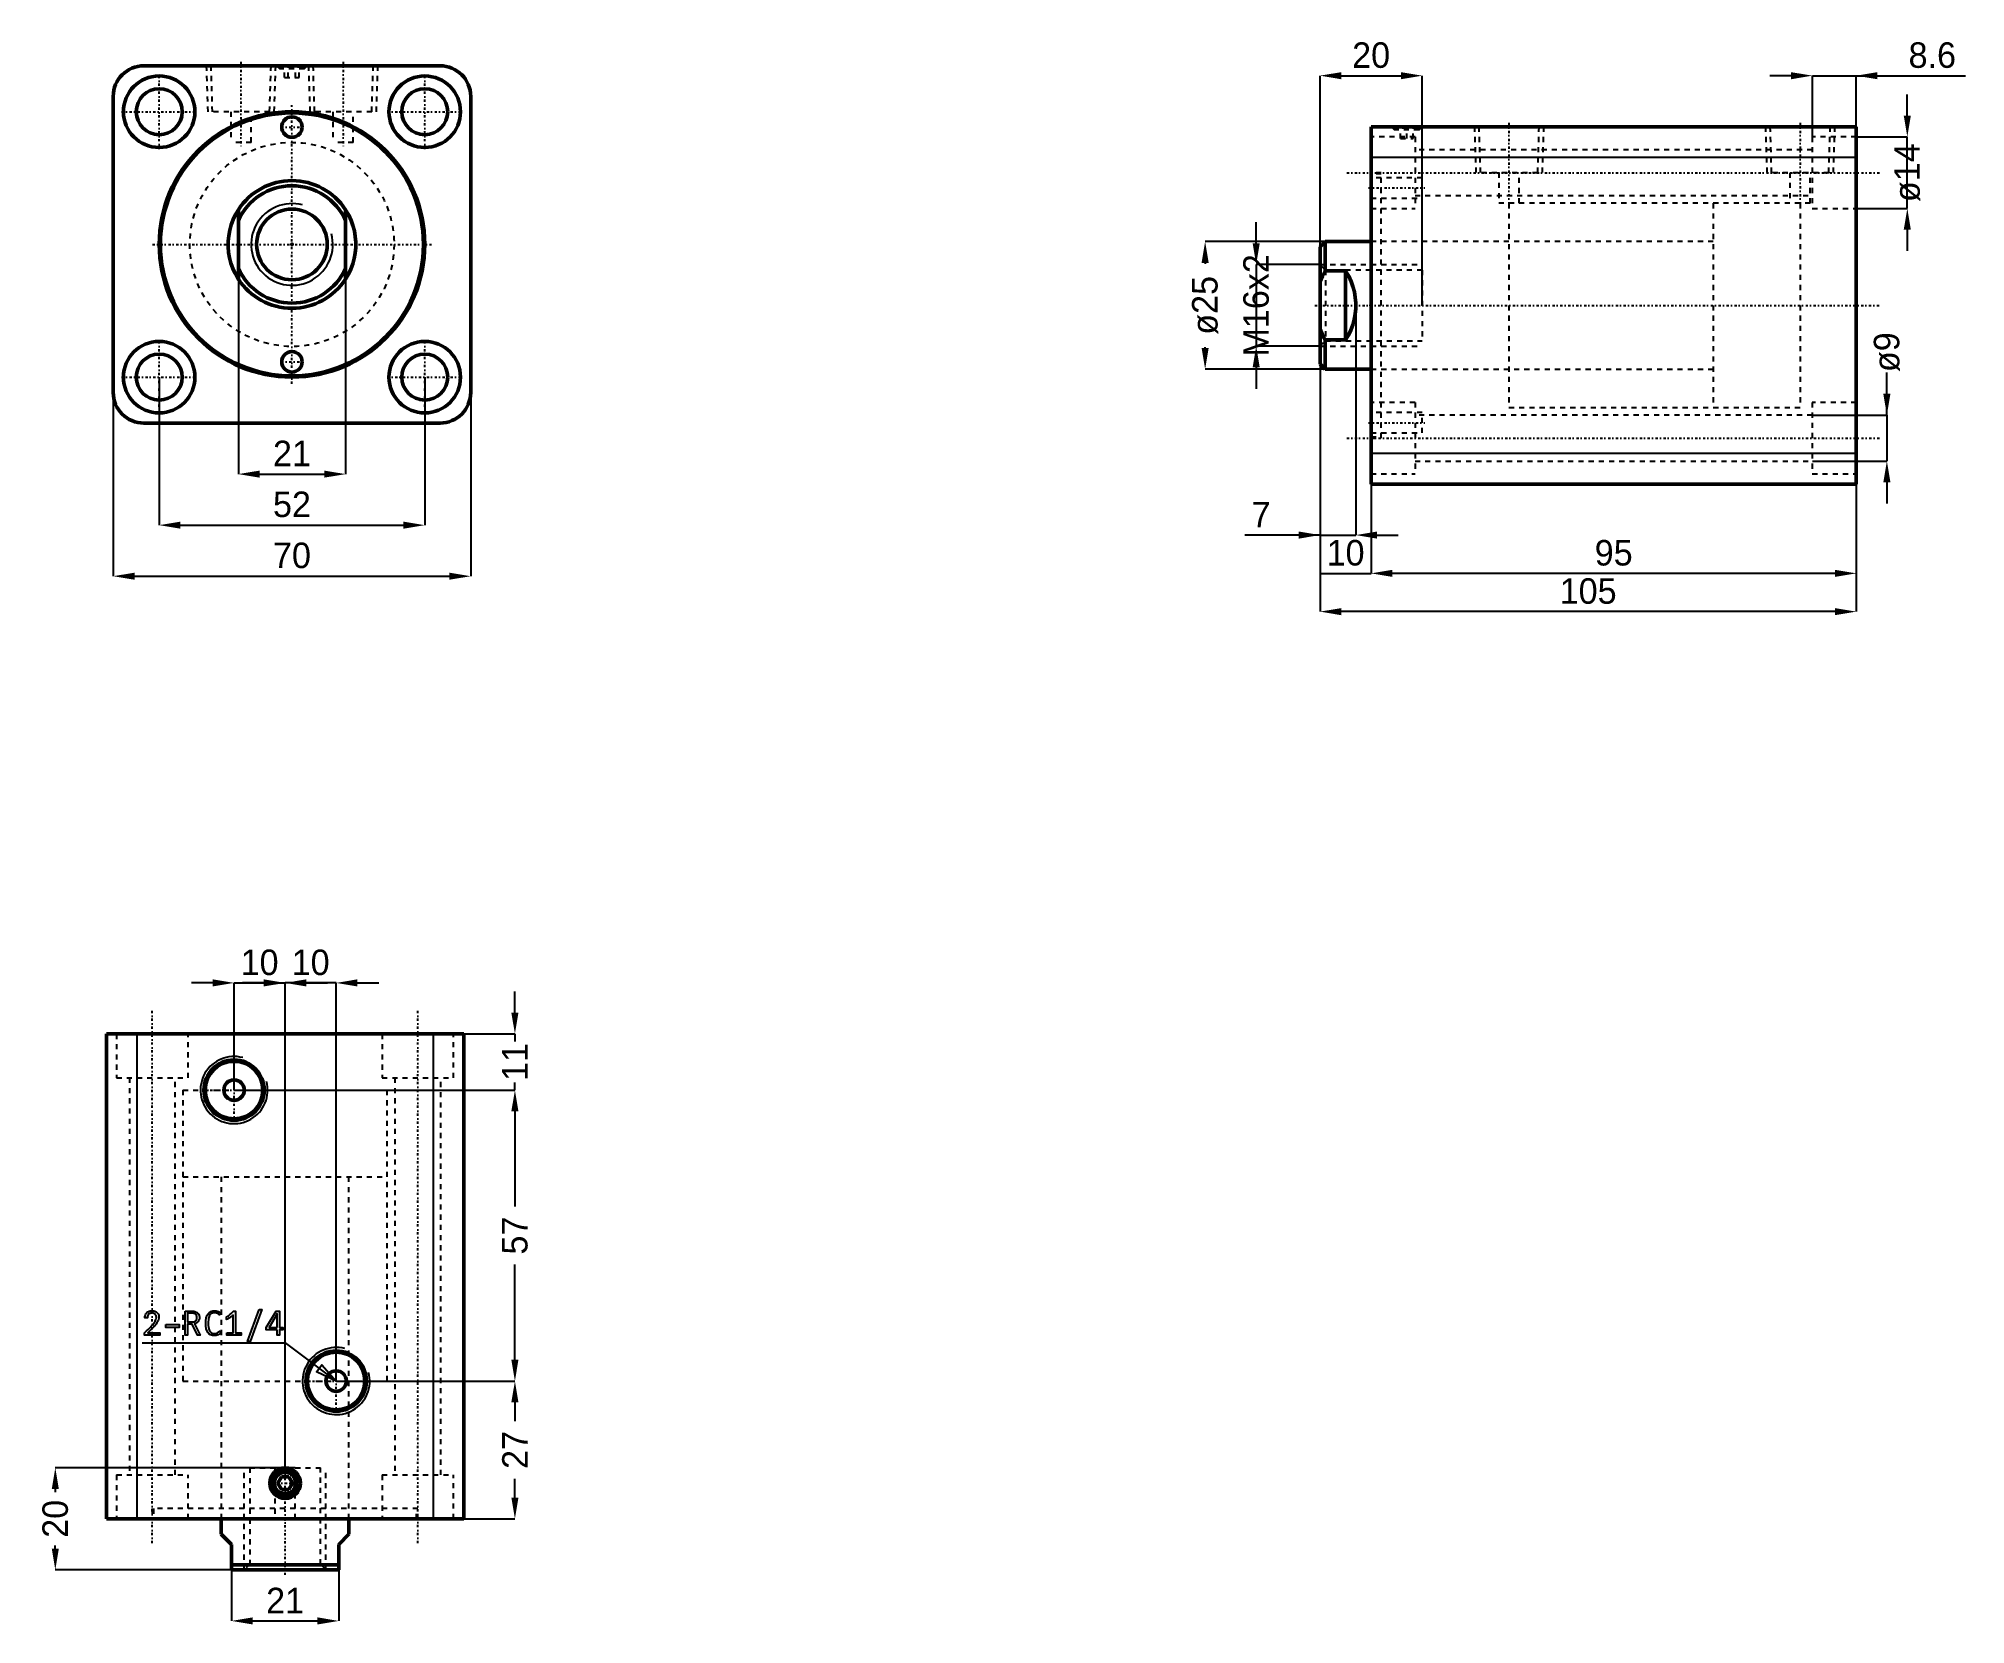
# Model space of a CAD drawing. Header units: millimetres. Extents: x -50 to 328, y -270 to 40.
import ezdxf

# ---------------------------------------------------------------- set-up
doc = ezdxf.new("R2010")
doc.units = ezdxf.units.MM
doc.linetypes.add('Center', pattern=[1.5, 0.45, -0.5, 0.05, -0.5])
doc.linetypes.add('Dashed', pattern=[2, 1, -1])
for name, color, linetype, lineweight in [('2d ConnectionPoints', 7, 'Continuous', 50), ('AM_0', 7, 'Continuous', 50), ('AM_4', 3, 'Continuous', 25), ('AM_5', 3, 'Continuous', 25), ('AM_7', 7, 'Center', 25), ('AM_9', 6, 'Dashed', 25)]:
    doc.layers.add(name, color=color, linetype=linetype, lineweight=lineweight)
doc.dimstyles.new('ISO-25', dxfattribs={"dimtxt": 2.5, "dimasz": 2.5, "dimexe": 1.25, "dimexo": 0.625, "dimtad": 1, "dimtxsty": 'Standard', "dimcen": 2.5, "dimadec": 0, "dimazin": 0, "dimtfac": 1, "dimtmove": 0, "dimatfit": 3, "dimfxl": 1, "dimarcsym": 0})

# ---------------------------------------------------------------- blocks, each defined once
blk = doc.blocks.new('1_RODcxhc_a_sd_40_40_IN_0_in_CXHC_A_IN_SD_40_40ST_0__CN_0')
at = {"layer": 'AM_0'}
for p, q in [((-10.5, -6.78), (-10.5, 6.78)), ((10.5, 6.78), (10.5, -6.78))]:
    blk.add_line(p, q, dxfattribs=at)
for points in [[(-10.5, 6.78), (-11.05, 5.84), (-11.52, 4.86), (-11.9, 3.83), (-12.19, 2.78), (-12.38, 1.71), (-12.48, 0.62), (-12.49, -0.47), (-12.4, -1.55), (-12.22, -2.63), (-11.94, -3.68), (-11.58, -4.71), (-11.12, -5.7), (-10.58, -6.65), (-10.5, -6.78)], [(10.5, -6.78), (11.05, -5.84), (11.52, -4.86), (11.9, -3.83), (12.19, -2.78), (12.38, -1.71), (12.48, -0.62), (12.49, 0.47), (12.4, 1.55), (12.22, 2.63), (11.94, 3.68), (11.58, 4.71), (11.12, 5.7), (10.58, 6.65), (10.5, 6.78)]]:
    blk.add_lwpolyline(points, dxfattribs=at)
blk.add_circle((0, 0), 6.92, dxfattribs=at)
for radius, start, end in [(12.5, 32.8599, 147.1401), (11.5, 24.0706, 155.9294), (11.5, 204.0706, 335.9294), (12.5, 212.8599, 327.1401)]:
    blk.add_arc((0, 0), radius, start, end, dxfattribs=at)
at = {"layer": 'AM_5'}
blk.add_arc((0, 0), 8, 75, 15, dxfattribs=at)
blk = doc.blocks.new('2_bodycxhc_a_sd_40_40_0_in_CXHC_A_IN_SD_40_40ST_0__CN_0')
at = {"layer": 'AM_0'}
for p, q in [((29, 35), (-29, 35)), ((-35, 29), (-35, -29)), ((35, -29), (35, 29)), ((-29, -35), (29, -35))]:
    blk.add_line(p, q, dxfattribs=at)
for centre, radius in [((-26, 26), 7), ((-26, 26), 4.5), ((26, 26), 7), ((26, 26), 4.5), ((0, 0), 26), ((0, 0), 25.75), ((0, 23), 2), ((-26, -26), 7), ((-26, -26), 4.5), ((0, -23), 2), ((26, -26), 7), ((26, -26), 4.5)]:
    blk.add_circle(centre, radius, dxfattribs=at)
for centre, start, end in [((-29, 29), 90, 180), ((29, 29), 360, 90), ((-29, -29), 180, 270), ((29, -29), 270, 360)]:
    blk.add_arc(centre, 6, start, end, dxfattribs=at)
at = {"layer": 'AM_5', "linetype": 'Dashed'}
for p, q in [((-16.77, 35), (-16.48, 26)), ((-3.23, 35), (-3.52, 26)), ((3.23, 35), (3.52, 26)), ((16.77, 35), (16.48, 26))]:
    blk.add_line(p, q, dxfattribs=at)
at = {"layer": 'AM_7'}
for p, q in [((-10, 35.75), (-10, 19.25)), ((0, 35.03), (0, 34.37)), ((10, 35.75), (10, 19.25)), ((-26, 18.65), (-26, 33.35)), ((26, 18.65), (26, 33.35)), ((0, -27.3), (0, 27.3)), ((-33.35, 26), (-18.65, 26)), ((-2.1, 23), (2.1, 23)), ((18.65, 26), (33.35, 26)), ((-27.3, 0), (27.3, 0)), ((-26, -33.35), (-26, -18.65)), ((26, -33.35), (26, -18.65)), ((-33.35, -26), (-18.65, -26)), ((-2.1, -23), (2.1, -23)), ((18.65, -26), (33.35, -26))]:
    blk.add_line(p, q, dxfattribs=at)
at = {"layer": 'AM_9'}
for p, q in [((-15.91, 35), (-15.63, 26)), ((-4.37, 26), (-4.09, 35)), ((-3, 35), (-2.4, 34.4)), ((-2.1, 34.7), (-2.4, 34.4)), ((2.4, 34.4), (-2.4, 34.4)), ((2.1, 34.7), (-2.1, 34.7)), ((-1.44, 32.7), (-1.44, 34.7)), ((-0.72, 32.7), (-0.72, 34.7)), ((0.72, 32.7), (0.72, 34.7)), ((1.44, 32.7), (1.44, 34.7)), ((2.4, 34.4), (2.1, 34.7)), ((2.4, 34.4), (3, 35)), ((4.09, 35), (4.37, 26)), ((15.63, 26), (15.91, 35)), ((-1.44, 32.7), (1.44, 32.7)), ((-4.37, 26), (-15.63, 26)), ((-12, 26), (-12, 20)), ((-8, 20), (-8, 26)), ((15.63, 26), (4.37, 26)), ((8, 26), (8, 20)), ((12, 20), (12, 26)), ((-8, 20), (-12, 20)), ((12, 20), (8, 20))]:
    blk.add_line(p, q, dxfattribs=at)
blk.add_circle((0, 0), 20, dxfattribs=at)
blk = doc.blocks.new('*D3')
at = {"layer": 'AM_5', "color": 0, "lineweight": -2}
for p, q in [((-26, -26), (-26, -55)), ((26, -26), (26, -55)), ((-21.83, -55), (21.83, -55))]:
    blk.add_line(p, q, dxfattribs=at)
at = {"layer": 'AM_5', "color": 0}
for points in [[(-21.83, -54.31), (-21.83, -55.69), (-26, -55)], [(21.83, -55.69), (21.83, -54.31), (26, -55)]]:
    blk.add_solid(points, dxfattribs=at)
at = {"layer": 'Defpoints', "color": 0}
for p in [(-26, -26), (26, -26), (26, -55)]:
    blk.add_point(p, dxfattribs=at)
at = {"layer": 'AM_5', "color": 0, "insert": (0, -50.95), "char_height": 5, "attachment_point": 5}
blk.add_mtext('52', dxfattribs=at)
blk = doc.blocks.new('*D4')
at = {"layer": 'AM_5', "color": 0, "lineweight": -2}
for p, q in [((-35, -29), (-35, -65)), ((35, -29), (35, -65)), ((-30.83, -65), (30.83, -65))]:
    blk.add_line(p, q, dxfattribs=at)
at = {"layer": 'AM_5', "color": 0}
for points in [[(-30.83, -64.31), (-30.83, -65.69), (-35, -65)], [(30.83, -65.69), (30.83, -64.31), (35, -65)]]:
    blk.add_solid(points, dxfattribs=at)
at = {"layer": 'Defpoints', "color": 0}
for p in [(-35, -29), (35, -29), (35, -65)]:
    blk.add_point(p, dxfattribs=at)
at = {"layer": 'AM_5', "color": 0, "insert": (0, -60.95), "char_height": 5, "attachment_point": 5}
blk.add_mtext('70', dxfattribs=at)
blk = doc.blocks.new('*D5')
at = {"layer": 'AM_5', "color": 0, "lineweight": -2}
for p, q in [((-10.5, 0), (-10.5, -45)), ((10.5, 0), (10.5, -45)), ((-6.33, -45), (6.33, -45))]:
    blk.add_line(p, q, dxfattribs=at)
at = {"layer": 'AM_5', "color": 0}
for points in [[(-6.33, -44.31), (-6.33, -45.69), (-10.5, -45)], [(6.33, -45.69), (6.33, -44.31), (10.5, -45)]]:
    blk.add_solid(points, dxfattribs=at)
at = {"layer": 'Defpoints', "color": 0}
for p in [(-10.5, 0), (10.5, 0), (10.5, -45)]:
    blk.add_point(p, dxfattribs=at)
at = {"layer": 'AM_5', "color": 0, "insert": (0, -40.95), "char_height": 5, "attachment_point": 5}
blk.add_mtext('21', dxfattribs=at)
blk = doc.blocks.new('1_RODcxhc_a_sd_40_40_IN_0_in_CXHC_A_IN_SD_40_40ST_0__CN_2')
at = {"layer": 'AM_0'}
for p, q in [((-9, 12.5), (-10, 11.5)), ((-10, 11.5), (-10, -11.5)), ((0, 12.5), (-9, 12.5)), ((-9, 12.5), (-9, 6.78)), ((-5, 6.78), (-9, 6.78)), ((-5, 6.78), (-5, -6.78)), ((-9, -6.78), (-5, -6.78)), ((-9, -6.78), (-9, -12.5)), ((-10, -11.5), (-9, -12.5)), ((-9, -12.5), (0, -12.5))]:
    blk.add_line(p, q, dxfattribs=at)
for points in [[(-9, 6.78), (-9.53, 5.75), (-10, 4.69)], [(-5, -6.78), (-4.45, -5.84), (-3.98, -4.86), (-3.6, -3.83), (-3.31, -2.78), (-3.12, -1.71), (-3.02, -0.62), (-3.01, 0.47), (-3.1, 1.55), (-3.28, 2.63), (-3.56, 3.68), (-3.92, 4.71), (-4.38, 5.7), (-4.92, 6.65), (-5, 6.78)], [(-10, -4.69), (-9.29, -6.23), (-9, -6.78)]]:
    blk.add_lwpolyline(points, dxfattribs=at)
at = {"layer": 'AM_5', "linetype": 'Dashed'}
for p, q in [((-10, 8), (10, 8)), ((-10, -8), (10, -8))]:
    blk.add_line(p, q, dxfattribs=at)
at = {"layer": 'AM_9'}
for p, q in [((84, 20), (67, 20)), ((67, 20), (67, -20)), ((84, 20), (84, -20)), ((67, 12.5), (0, 12.5)), ((-8.92, 6.92), (-10, 8)), ((10, 6.92), (-8.92, 6.92)), ((-8.92, 6.92), (-8.92, -6.92)), ((10, 6.92), (10, -6.92)), ((-10, -8), (-8.92, -6.92)), ((-8.92, -6.92), (10, -6.92)), ((0, -12.5), (67, -12.5)), ((67, -20), (84, -20))]:
    blk.add_line(p, q, dxfattribs=at)
blk = doc.blocks.new('2_bodycxhc_a_sd_40_40_0_in_CXHC_A_IN_SD_40_40ST_0__CN_2')
at = {"layer": 'AM_0'}
for p, q in [((95, 35), (0, 35)), ((0, -35), (0, 35)), ((95, -35), (95, 35)), ((95, -35), (0, -35))]:
    blk.add_line(p, q, dxfattribs=at)
at = {"layer": 'AM_4'}
for p, q in [((95, 29), (0, 29)), ((95, -29), (0, -29))]:
    blk.add_line(p, q, dxfattribs=at)
at = {"layer": 'AM_5', "linetype": 'Dashed'}
for p, q in [((20.23, 35), (20.52, 26)), ((33.77, 35), (33.48, 26)), ((77.23, 35), (77.52, 26)), ((90.77, 35), (90.48, 26))]:
    blk.add_line(p, q, dxfattribs=at)
at = {"layer": 'AM_7'}
for p, q in [((7, 35.03), (7, 34.37)), ((27, 35.75), (27, 19.25)), ((84, 35.75), (84, 19.25)), ((-4.75, 26), (99.75, 26)), ((-0.5, 23), (10.5, 23)), ((-11, 0), (99.75, 0)), ((-4.75, -26), (99.75, -26)), ((-0.5, -23), (10.5, -23))]:
    blk.add_line(p, q, dxfattribs=at)
at = {"layer": 'AM_9'}
for p, q in [((4, 35), (4.6, 34.4)), ((4.9, 34.7), (4.6, 34.4)), ((9.4, 34.4), (4.6, 34.4)), ((9.1, 34.7), (4.9, 34.7)), ((5.75, 32.7), (5.75, 34.7)), ((7, 32.7), (7, 34.7)), ((8.25, 32.7), (8.25, 34.7)), ((9.4, 34.4), (9.1, 34.7)), ((9.4, 34.4), (10, 35)), ((21.09, 35), (21.37, 26)), ((32.63, 26), (32.91, 35)), ((78.09, 35), (78.37, 26)), ((89.63, 26), (89.91, 35)), ((8.6, 33), (0, 33)), ((5.75, 32.7), (8.25, 32.7)), ((8.6, 33), (8.6, 19)), ((86.4, 30.5), (8.6, 30.5)), ((95, 33), (86.4, 33)), ((86.4, 33), (86.4, 19)), ((2, 26), (0, 26)), ((2, 25.75), (0, 25.75)), ((10, 25), (0, 25)), ((2, -26), (2, 26)), ((10, 21), (10, 25)), ((32.63, 26), (21.37, 26)), ((25, 26), (25, 20)), ((29, 20), (29, 26)), ((89.63, 26), (78.37, 26)), ((82, 26), (82, 20)), ((86, 20), (86, 26)), ((0, 21), (10, 21)), ((0, 19), (8.6, 19)), ((8.6, 21.5), (86.4, 21.5)), ((86, 20), (25, 20)), ((27, 20), (27, -20)), ((84, 20), (84, -20)), ((86.4, 19), (95, 19)), ((27, 12.5), (0, 12.5)), ((0, -12.5), (27, -12.5)), ((8.6, -19), (0, -19)), ((10, -21), (0, -21)), ((8.6, -19), (8.6, -33)), ((86.4, -21.5), (8.6, -21.5)), ((10, -25), (10, -21)), ((27, -20), (84, -20)), ((95, -19), (86.4, -19)), ((86.4, -19), (86.4, -33)), ((0, -25), (10, -25)), ((0, -25.75), (2, -25.75)), ((0, -26), (2, -26)), ((0, -33), (8.6, -33)), ((8.6, -30.5), (86.4, -30.5)), ((86.4, -33), (95, -33))]:
    blk.add_line(p, q, dxfattribs=at)
blk = doc.blocks.new('*D19')
at = {"layer": 'AM_5', "color": 0, "lineweight": -2}
for p, q in [((202.32, 0.56), (178.82, 0.56)), ((178.82, -3.61), (178.82, -3.77)), ((178.82, -20.27), (178.82, -20.11)), ((202.32, -24.44), (178.82, -24.44))]:
    blk.add_line(p, q, dxfattribs=at)
at = {"layer": 'AM_5', "color": 0}
for points in [[(179.51, -3.61), (178.12, -3.61), (178.82, 0.56)], [(178.12, -20.27), (179.51, -20.27), (178.82, -24.44)]]:
    blk.add_solid(points, dxfattribs=at)
at = {"layer": 'Defpoints', "color": 0}
for p in [(202.32, 0.56), (178.82, -24.44), (202.32, -24.44)]:
    blk.add_point(p, dxfattribs=at)
at = {"layer": 'AM_5', "color": 0, "insert": (178.82, -11.94), "char_height": 5, "attachment_point": 5, "rotation": 90}
blk.add_mtext('ø25', dxfattribs=at)
blk = doc.blocks.new('*D20')
at = {"layer": 'AM_5', "color": 0, "lineweight": -2}
for p, q in [((201.32, -11.94), (201.32, -56.94)), ((208.32, -11.94), (208.32, -56.94)), ((201.32, -56.94), (186.6, -56.94)), ((201.32, -56.94), (208.32, -56.94)), ((212.48, -56.94), (216.65, -56.94))]:
    blk.add_line(p, q, dxfattribs=at)
at = {"layer": 'AM_5', "color": 0}
for points in [[(197.15, -57.64), (197.15, -56.25), (201.32, -56.94)], [(212.48, -56.25), (212.48, -57.64), (208.32, -56.94)]]:
    blk.add_solid(points, dxfattribs=at)
at = {"layer": 'Defpoints', "color": 0}
for p in [(201.32, -11.94), (208.32, -11.94), (208.32, -56.94)]:
    blk.add_point(p, dxfattribs=at)
at = {"layer": 'AM_5', "color": 0, "insert": (189.77, -52.94), "char_height": 5, "attachment_point": 5}
blk.add_mtext('7', dxfattribs=at)
blk = doc.blocks.new('*D21')
at = {"layer": 'AM_5', "color": 0, "lineweight": -2}
for p, q in [((201.32, -11.94), (201.32, -64.44)), ((211.32, -40.94), (211.32, -64.44)), ((201.32, -64.44), (211.32, -64.44))]:
    blk.add_line(p, q, dxfattribs=at)
at = {"layer": 'Defpoints', "color": 0}
for p in [(201.32, -11.94), (211.32, -40.94), (211.32, -64.44)]:
    blk.add_point(p, dxfattribs=at)
at = {"layer": 'AM_5', "color": 0, "insert": (206.32, -60.44), "char_height": 5, "attachment_point": 5}
blk.add_mtext('10', dxfattribs=at)
blk = doc.blocks.new('*D22')
at = {"layer": 'AM_5', "color": 0, "lineweight": -2}
for p, q in [((211.32, -40.94), (211.32, -64.44)), ((306.32, -46.94), (306.32, -64.44)), ((302.15, -64.44), (215.48, -64.44))]:
    blk.add_line(p, q, dxfattribs=at)
at = {"layer": 'AM_5', "color": 0}
for points in [[(215.48, -63.75), (215.48, -65.14), (211.32, -64.44)], [(302.15, -65.14), (302.15, -63.75), (306.32, -64.44)]]:
    blk.add_solid(points, dxfattribs=at)
at = {"layer": 'Defpoints', "color": 0}
for p in [(211.32, -40.94), (306.32, -46.94), (211.32, -64.44)]:
    blk.add_point(p, dxfattribs=at)
at = {"layer": 'AM_5', "color": 0, "insert": (258.82, -60.44), "char_height": 5, "attachment_point": 5}
blk.add_mtext('95', dxfattribs=at)
blk = doc.blocks.new('*D23')
at = {"layer": 'AM_5', "color": 0, "lineweight": -2}
for p, q in [((201.32, -11.94), (201.32, -71.94)), ((306.32, -46.94), (306.32, -71.94)), ((302.15, -71.94), (205.48, -71.94))]:
    blk.add_line(p, q, dxfattribs=at)
at = {"layer": 'AM_5', "color": 0}
for points in [[(205.48, -71.25), (205.48, -72.64), (201.32, -71.94)], [(302.15, -72.64), (302.15, -71.25), (306.32, -71.94)]]:
    blk.add_solid(points, dxfattribs=at)
at = {"layer": 'Defpoints', "color": 0}
for p in [(201.32, -11.94), (306.32, -46.94), (201.32, -71.94)]:
    blk.add_point(p, dxfattribs=at)
at = {"layer": 'AM_5', "color": 0, "insert": (253.82, -67.94), "char_height": 5, "attachment_point": 5}
blk.add_mtext('105', dxfattribs=at)
blk = doc.blocks.new('*D24')
at = {"layer": 'AM_5', "color": 0, "lineweight": -2}
for p, q in [((312.32, -33.44), (312.32, -25.11)), ((297.72, -33.44), (312.32, -33.44)), ((312.32, -33.44), (312.32, -42.44)), ((297.72, -42.44), (312.32, -42.44)), ((312.32, -46.61), (312.32, -50.77))]:
    blk.add_line(p, q, dxfattribs=at)
at = {"layer": 'AM_5', "color": 0}
for points in [[(311.62, -29.27), (313.01, -29.27), (312.32, -33.44)], [(313.01, -46.61), (311.62, -46.61), (312.32, -42.44)]]:
    blk.add_solid(points, dxfattribs=at)
at = {"layer": 'Defpoints', "color": 0}
for p in [(297.72, -33.44), (297.72, -42.44), (312.32, -42.44)]:
    blk.add_point(p, dxfattribs=at)
at = {"layer": 'AM_5', "color": 0, "insert": (312.32, -21.11), "char_height": 5, "attachment_point": 5, "rotation": 90}
blk.add_mtext('ø9', dxfattribs=at)
blk = doc.blocks.new('*D25')
at = {"layer": 'AM_5', "color": 0, "lineweight": -2}
for p, q in [((316.32, 25.23), (316.32, 29.39)), ((306.32, 21.06), (316.32, 21.06)), ((316.32, 7.06), (316.32, 21.06)), ((306.32, 7.06), (316.32, 7.06)), ((316.32, 2.89), (316.32, -1.27))]:
    blk.add_line(p, q, dxfattribs=at)
at = {"layer": 'AM_5', "color": 0}
for points in [[(315.62, 25.23), (317.01, 25.23), (316.32, 21.06)], [(317.01, 2.89), (315.62, 2.89), (316.32, 7.06)]]:
    blk.add_solid(points, dxfattribs=at)
at = {"layer": 'Defpoints', "color": 0}
for p in [(306.32, 21.06), (316.32, 21.06), (306.32, 7.06)]:
    blk.add_point(p, dxfattribs=at)
at = {"layer": 'AM_5', "color": 0, "insert": (316.32, 14.06), "char_height": 5, "attachment_point": 5, "rotation": 90}
blk.add_mtext('ø14', dxfattribs=at)
blk = doc.blocks.new('*D26')
at = {"layer": 'AM_5', "color": 0, "lineweight": -2}
for p, q in [((293.55, 33.06), (289.38, 33.06)), ((297.72, 21.06), (297.72, 33.06)), ((297.72, 33.06), (306.32, 33.06)), ((306.32, 21.06), (306.32, 33.06)), ((306.32, 33.06), (327.71, 33.06))]:
    blk.add_line(p, q, dxfattribs=at)
at = {"layer": 'AM_5', "color": 0}
for points in [[(293.55, 32.36), (293.55, 33.75), (297.72, 33.06)], [(310.48, 33.75), (310.48, 32.36), (306.32, 33.06)]]:
    blk.add_solid(points, dxfattribs=at)
at = {"layer": 'Defpoints', "color": 0}
for p in [(306.32, 33.06), (297.72, 21.06), (306.32, 21.06)]:
    blk.add_point(p, dxfattribs=at)
at = {"layer": 'AM_5', "color": 0, "insert": (321.21, 37.06), "char_height": 5, "attachment_point": 5}
blk.add_mtext('8.6', dxfattribs=at)
blk = doc.blocks.new('*D27')
at = {"layer": 'AM_5', "color": 0, "lineweight": -2}
for p, q in [((201.32, -11.94), (201.32, 33.06)), ((205.48, 33.06), (217.15, 33.06)), ((221.32, -11.94), (221.32, 33.06))]:
    blk.add_line(p, q, dxfattribs=at)
at = {"layer": 'AM_5', "color": 0}
for points in [[(205.48, 33.75), (205.48, 32.36), (201.32, 33.06)], [(217.15, 32.36), (217.15, 33.75), (221.32, 33.06)]]:
    blk.add_solid(points, dxfattribs=at)
at = {"layer": 'Defpoints', "color": 0}
for p in [(221.32, 33.06), (201.32, -11.94), (221.32, -11.94)]:
    blk.add_point(p, dxfattribs=at)
at = {"layer": 'AM_5', "color": 0, "insert": (211.32, 37.06), "char_height": 5, "attachment_point": 5}
blk.add_mtext('20', dxfattribs=at)
blk = doc.blocks.new('*D28')
at = {"layer": 'AM_5', "color": 0, "lineweight": -2}
for p, q in [((188.82, 0.23), (188.82, 4.39)), ((201.32, -3.94), (188.82, -3.94)), ((188.82, -3.94), (188.82, -19.94)), ((201.32, -19.94), (188.82, -19.94)), ((188.82, -24.11), (188.82, -28.27))]:
    blk.add_line(p, q, dxfattribs=at)
at = {"layer": 'AM_5', "color": 0}
for points in [[(188.12, 0.23), (189.51, 0.23), (188.82, -3.94)], [(189.51, -24.11), (188.12, -24.11), (188.82, -19.94)]]:
    blk.add_solid(points, dxfattribs=at)
at = {"layer": 'Defpoints', "color": 0}
for p in [(201.32, -3.94), (188.82, -19.94), (201.32, -19.94)]:
    blk.add_point(p, dxfattribs=at)
at = {"layer": 'AM_5', "color": 0, "insert": (188.82, -11.94), "char_height": 5, "attachment_point": 5, "rotation": 90}
blk.add_mtext('M16x2', dxfattribs=at)
blk = doc.blocks.new('1_RODcxhc_a_sd_40_40_IN_0_in_CXHC_A_IN_SD_40_40ST_0__CN_4')
at = {"layer": 'AM_0'}
for p, q in [((-12.5, 0), (-12.5, -3)), ((12.5, -3), (12.5, 0)), ((-10.5, -5), (-12.5, -3)), ((12.5, -3), (10.5, -5)), ((-10.5, -10), (-10.5, -5)), ((10.5, -5), (10.5, -10)), ((-10.5, -9), (10.5, -9)), ((-10.5, -10), (10.5, -10))]:
    blk.add_line(p, q, dxfattribs=at)
at = {"layer": 'AM_5', "linetype": 'Dashed'}
for p, q in [((-8, -10), (-8, 10)), ((8, -10), (8, 10))]:
    blk.add_line(p, q, dxfattribs=at)
at = {"layer": 'AM_7'}
blk.add_line((0, -11), (0, 99.75), dxfattribs=at)
at = {"layer": 'AM_9'}
for p, q in [((-20, 84), (20, 84)), ((-20, 84), (-20, 67)), ((20, 67), (20, 84)), ((-20, 67), (20, 67)), ((-12.5, 67), (-12.5, 0)), ((12.5, 0), (12.5, 67)), ((-6.9175, 10), (-2, 10)), ((-6.9175, 10), (-6.9175, -8.9175)), ((2, 10), (6.9175, 10)), ((6.9175, -8.9175), (6.9175, 10)), ((-6.9175, -8.9175), (-8, -10)), ((-6.9175, -8.9175), (6.9175, -8.9175)), ((8, -10), (6.9175, -8.9175))]:
    blk.add_line(p, q, dxfattribs=at)
blk = doc.blocks.new('2_bodycxhc_a_sd_40_40_0_in_CXHC_A_IN_SD_40_40ST_0__CN_4')
at = {"layer": 'AM_0'}
for p, q in [((-35, 95), (-35, 0)), ((35, 95), (-35, 95)), ((35, 95), (35, 0)), ((-0.72, 8.25), (-1.44, 7)), ((0.72, 8.25), (-0.72, 8.25)), ((1.44, 7), (0.72, 8.25)), ((-1.44, 7), (-0.72, 5.75)), ((-0.72, 5.75), (0.72, 5.75)), ((0.72, 5.75), (1.44, 7)), ((35, 0), (-35, 0))]:
    blk.add_line(p, q, dxfattribs=at)
for centre, radius in [((-10, 84), 5.91), ((-10, 84), 5.63), ((-10, 84), 2), ((10, 27), 5.91), ((10, 27), 5.63), ((10, 27), 2), ((0, 7), 3), ((0, 7), 2.4), ((0, 7), 2.1)]:
    blk.add_circle(centre, radius, dxfattribs=at)
at = {"layer": 'AM_4'}
for p, q in [((-29, 95), (-29, 0)), ((29, 95), (29, 0))]:
    blk.add_line(p, q, dxfattribs=at)
at = {"layer": 'AM_5'}
for centre in [(-10, 84), (10, 27)]:
    blk.add_arc(centre, 6.58, 75, 15, dxfattribs=at)
at = {"layer": 'AM_7'}
for p, q in [((-26, -4.75), (-26, 99.75)), ((26, -4.75), (26, 99.75)), ((-10, 77.79), (-10, 90.21)), ((-16.21, 84), (-3.79, 84)), ((10, 20.79), (10, 33.21)), ((3.79, 27), (16.21, 27)), ((-3.15, 7), (3.15, 7))]:
    blk.add_line(p, q, dxfattribs=at)
at = {"layer": 'AM_9'}
for p, q in [((-33, 95), (-33, 86.4)), ((-19, 86.4), (-19, 95)), ((19, 95), (19, 86.4)), ((33, 86.4), (33, 95)), ((-33, 86.4), (-19, 86.4)), ((-30.5, 86.4), (-30.5, 8.6)), ((-21.5, 8.6), (-21.5, 86.4)), ((-20, 84), (20, 84)), ((-20, 84), (-20, 27)), ((19, 86.4), (33, 86.4)), ((20, 27), (20, 84)), ((21.5, 86.4), (21.5, 8.6)), ((30.5, 8.6), (30.5, 86.4)), ((-20, 27), (20, 27)), ((-12.5, 27), (-12.5, 0)), ((12.5, 0), (12.5, 27)), ((-33, 8.6), (-19, 8.6)), ((-33, 8.6), (-33, 0)), ((-19, 0), (-19, 8.6)), ((2, 10), (-2, 10)), ((-2, 10), (-2, 0)), ((2, 0), (2, 10)), ((19, 8.6), (33, 8.6)), ((19, 8.6), (19, 0)), ((33, 0), (33, 8.6)), ((26, 2), (-26, 2)), ((-26, 2), (-26, 0)), ((-25.75, 2), (-25.75, 0)), ((25.75, 0), (25.75, 2)), ((26, 0), (26, 2))]:
    blk.add_line(p, q, dxfattribs=at)
blk = doc.blocks.new('*D40')
at = {"layer": 'AM_5', "color": 0, "lineweight": -2}
for p, q in [((-11.84, -259.68), (-11.84, -269.68)), ((9.16, -259.68), (9.16, -269.68)), ((-7.68, -269.68), (4.99, -269.68))]:
    blk.add_line(p, q, dxfattribs=at)
at = {"layer": 'AM_5', "color": 0}
for points in [[(-7.68, -268.98), (-7.68, -270.37), (-11.84, -269.68)], [(4.99, -270.37), (4.99, -268.98), (9.16, -269.68)]]:
    blk.add_solid(points, dxfattribs=at)
at = {"layer": 'Defpoints', "color": 0}
for p in [(-11.84, -259.68), (9.16, -259.68), (9.16, -269.68)]:
    blk.add_point(p, dxfattribs=at)
at = {"layer": 'AM_5', "color": 0, "insert": (-1.34, -265.68), "char_height": 5, "attachment_point": 5}
blk.add_mtext('21', dxfattribs=at)
blk = doc.blocks.new('*D41')
at = {"layer": 'AM_5', "color": 0, "lineweight": -2}
for p, q in [((-1.34, -239.68), (-46.34, -239.68)), ((-46.34, -243.84), (-46.34, -244.43)), ((-46.34, -255.51), (-46.34, -254.93)), ((-11.84, -259.68), (-46.34, -259.68))]:
    blk.add_line(p, q, dxfattribs=at)
at = {"layer": 'AM_5', "color": 0}
for points in [[(-45.65, -243.84), (-47.04, -243.84), (-46.34, -239.68)], [(-47.04, -255.51), (-45.65, -255.51), (-46.34, -259.68)]]:
    blk.add_solid(points, dxfattribs=at)
at = {"layer": 'Defpoints', "color": 0}
for p in [(-46.34, -239.68), (-1.34, -239.68), (-11.84, -259.68)]:
    blk.add_point(p, dxfattribs=at)
at = {"layer": 'AM_5', "color": 0, "insert": (-46.34, -249.68), "char_height": 5, "attachment_point": 5, "rotation": 90}
blk.add_mtext('20', dxfattribs=at)
blk = doc.blocks.new('*D42')
at = {"layer": 'AM_5', "color": 0, "lineweight": -2}
for p, q in [((8.66, -222.68), (43.66, -222.68)), ((43.66, -226.84), (43.66, -230.51)), ((43.66, -245.51), (43.66, -241.84)), ((33.66, -249.68), (43.66, -249.68))]:
    blk.add_line(p, q, dxfattribs=at)
at = {"layer": 'AM_5', "color": 0}
for points in [[(44.35, -226.84), (42.96, -226.84), (43.66, -222.68)], [(42.96, -245.51), (44.35, -245.51), (43.66, -249.68)]]:
    blk.add_solid(points, dxfattribs=at)
at = {"layer": 'Defpoints', "color": 0}
for p in [(8.66, -222.68), (43.66, -222.68), (33.66, -249.68)]:
    blk.add_point(p, dxfattribs=at)
at = {"layer": 'AM_5', "color": 0, "insert": (43.66, -236.18), "char_height": 5, "attachment_point": 5, "rotation": 90}
blk.add_mtext('27', dxfattribs=at)
blk = doc.blocks.new('*D43')
at = {"layer": 'AM_5', "color": 0, "lineweight": -2}
for p, q in [((-11.34, -165.68), (43.66, -165.68)), ((43.66, -169.84), (43.66, -188.51)), ((43.66, -218.51), (43.66, -199.84)), ((8.66, -222.68), (43.66, -222.68))]:
    blk.add_line(p, q, dxfattribs=at)
at = {"layer": 'AM_5', "color": 0}
for points in [[(44.35, -169.84), (42.96, -169.84), (43.66, -165.68)], [(42.96, -218.51), (44.35, -218.51), (43.66, -222.68)]]:
    blk.add_solid(points, dxfattribs=at)
at = {"layer": 'Defpoints', "color": 0}
for p in [(-11.34, -165.68), (8.66, -222.68), (43.66, -222.68)]:
    blk.add_point(p, dxfattribs=at)
at = {"layer": 'AM_5', "color": 0, "insert": (43.66, -194.18), "char_height": 5, "attachment_point": 5, "rotation": 90}
blk.add_mtext('57', dxfattribs=at)
blk = doc.blocks.new('*D44')
at = {"layer": 'AM_5', "color": 0, "lineweight": -2}
for p, q in [((43.66, -150.51), (43.66, -146.34)), ((24.66, -154.68), (43.66, -154.68)), ((43.66, -154.68), (43.66, -156.18)), ((-11.34, -165.68), (43.66, -165.68)), ((43.66, -165.68), (43.66, -164.18)), ((43.66, -169.84), (43.66, -174.01))]:
    blk.add_line(p, q, dxfattribs=at)
at = {"layer": 'AM_5', "color": 0}
for points in [[(42.96, -150.51), (44.35, -150.51), (43.66, -154.68)], [(44.35, -169.84), (42.96, -169.84), (43.66, -165.68)]]:
    blk.add_solid(points, dxfattribs=at)
at = {"layer": 'Defpoints', "color": 0}
for p in [(24.66, -154.68), (-11.34, -165.68), (43.66, -165.68)]:
    blk.add_point(p, dxfattribs=at)
at = {"layer": 'AM_5', "color": 0, "insert": (43.66, -160.18), "char_height": 5, "attachment_point": 5, "rotation": 90}
blk.add_mtext('11', dxfattribs=at)
blk = doc.blocks.new('*D45')
at = {"layer": 'AM_5', "color": 0, "lineweight": -2}
for p, q in [((-15.51, -144.68), (-19.68, -144.68)), ((-11.34, -165.68), (-11.34, -144.68)), ((-11.34, -144.68), (-1.34, -144.68)), ((-1.34, -239.68), (-1.34, -144.68)), ((2.82, -144.68), (6.99, -144.68))]:
    blk.add_line(p, q, dxfattribs=at)
at = {"layer": 'AM_5', "color": 0}
for points in [[(-15.51, -145.37), (-15.51, -143.98), (-11.34, -144.68)], [(2.82, -143.98), (2.82, -145.37), (-1.34, -144.68)]]:
    blk.add_solid(points, dxfattribs=at)
at = {"layer": 'Defpoints', "color": 0}
for p in [(-1.34, -144.68), (-11.34, -165.68), (-1.34, -239.68)]:
    blk.add_point(p, dxfattribs=at)
at = {"layer": 'AM_5', "color": 0, "insert": (-6.34, -140.68), "char_height": 5, "attachment_point": 5}
blk.add_mtext('10', dxfattribs=at)
blk = doc.blocks.new('*D46')
at = {"layer": 'AM_5', "color": 0, "lineweight": -2}
for p, q in [((-5.51, -144.68), (-9.68, -144.68)), ((-1.34, -239.68), (-1.34, -144.68)), ((8.66, -144.68), (-1.34, -144.68)), ((8.66, -222.68), (8.66, -144.68)), ((12.82, -144.68), (16.99, -144.68))]:
    blk.add_line(p, q, dxfattribs=at)
at = {"layer": 'AM_5', "color": 0}
for points in [[(-5.51, -145.37), (-5.51, -143.98), (-1.34, -144.68)], [(12.82, -143.98), (12.82, -145.37), (8.66, -144.68)]]:
    blk.add_solid(points, dxfattribs=at)
at = {"layer": 'Defpoints', "color": 0}
for p in [(-1.34, -144.68), (8.66, -222.68), (-1.34, -239.68)]:
    blk.add_point(p, dxfattribs=at)
at = {"layer": 'AM_5', "color": 0, "insert": (3.66, -140.68), "char_height": 5, "attachment_point": 5}
blk.add_mtext('10', dxfattribs=at)
blk = doc.blocks.new('*D47')
at = {"layer": 'AM_5', "color": 0, "lineweight": -2}
for p, q in [((-11.84, -259.68), (-11.84, -269.68)), ((9.16, -259.68), (9.16, -269.68)), ((-7.68, -269.68), (4.99, -269.68))]:
    blk.add_line(p, q, dxfattribs=at)
at = {"layer": 'AM_5', "color": 0}
for points in [[(-7.68, -268.98), (-7.68, -270.37), (-11.84, -269.68)], [(4.99, -270.37), (4.99, -268.98), (9.16, -269.68)]]:
    blk.add_solid(points, dxfattribs=at)
at = {"layer": 'Defpoints', "color": 0}
for p in [(-11.84, -259.68), (9.16, -259.68), (9.16, -269.68)]:
    blk.add_point(p, dxfattribs=at)
at = {"layer": 'AM_5', "color": 0, "insert": (-1.34, -265.68), "char_height": 5, "attachment_point": 5}
blk.add_mtext('21', dxfattribs=at)

msp = doc.modelspace()

# ---------------------------------------------------------------- linework, layer by layer
at = {"layer": '2d ConnectionPoints'}
for p in [(0, 0), (211.316, -11.942), (-1.345, -249.678)]:
    msp.add_point(p, dxfattribs=at)
at = {"layer": 'AM_5'}
for p, q in [((-29.345, -215.178), (-1.345, -215.178)), ((-1.345, -215.178), (8.655, -222.678))]:
    msp.add_line(p, q, dxfattribs=at)
for points in [[(-28.698, -213.067), (-28.698, -213.067), (-28.484, -212.872), (-28.179, -212.586), (-28.179, -212.586), (-27.893, -212.309), (-27.713, -212.13), (-27.713, -212.13), (-27.541, -211.949), (-27.294, -211.664), (-27.294, -211.664), (-27.061, -211.365), (-26.914, -211.156), (-26.914, -211.156), (-26.784, -210.948), (-26.643, -210.652), (-26.643, -210.652), (-26.567, -210.375), (-26.553, -210.201), (-26.553, -210.201), (-26.557, -210.103), (-26.58, -209.964), (-26.58, -209.964), (-26.624, -209.836), (-26.663, -209.755), (-26.663, -209.755), (-26.711, -209.681), (-26.795, -209.582), (-26.795, -209.582), (-26.893, -209.5), (-26.967, -209.453), (-26.967, -209.453), (-27.046, -209.415), (-27.172, -209.373), (-27.172, -209.373), (-27.307, -209.35), (-27.401, -209.346), (-27.401, -209.346), (-27.505, -209.35), (-27.653, -209.374), (-27.653, -209.374), (-27.79, -209.417), (-27.876, -209.456), (-27.876, -209.456), (-27.955, -209.505), (-28.061, -209.592), (-28.061, -209.592), (-28.15, -209.697), (-28.201, -209.777), (-28.201, -209.777), (-28.243, -209.863), (-28.288, -210.005), (-28.288, -210.005), (-28.313, -210.161), (-28.318, -210.272), (-28.805, -210.272), (-28.805, -210.272), (-28.798, -210.105), (-28.758, -209.873), (-28.758, -209.873), (-28.684, -209.663), (-28.617, -209.534), (-28.617, -209.534), (-28.536, -209.417), (-28.395, -209.263), (-28.395, -209.263), (-28.231, -209.136), (-28.108, -209.066), (-28.108, -209.066), (-27.977, -209.009), (-27.771, -208.947), (-27.771, -208.947), (-27.553, -208.914), (-27.401, -208.907), (-27.401, -208.907), (-27.259, -208.913), (-27.052, -208.945), (-27.052, -208.945), (-26.855, -209.003), (-26.728, -209.057), (-26.728, -209.057), (-26.609, -209.122), (-26.448, -209.241), (-26.448, -209.241), (-26.309, -209.385), (-26.229, -209.495), (-26.229, -209.495), (-26.162, -209.615), (-26.089, -209.811), (-26.089, -209.811), (-26.05, -210.025), (-26.043, -210.178), (-26.043, -210.178), (-26.054, -210.351), (-26.112, -210.617), (-26.112, -210.617), (-26.219, -210.891), (-26.319, -211.078), (-26.319, -211.078), (-26.433, -211.264), (-26.618, -211.533), (-26.618, -211.533), (-26.82, -211.79), (-26.964, -211.954), (-26.964, -211.954), (-27.119, -212.121), (-27.379, -212.392), (-27.379, -212.392), (-27.672, -212.688), (-27.885, -212.898), (-28.23, -213.236), (-25.903, -213.239), (-25.903, -213.678), (-28.87, -213.678), (-28.87, -213.223), (-28.698, -213.067)], [(-20.929, -208.966), (-19.557, -208.966), (-19.557, -208.966), (-19.416, -208.971), (-19.208, -209), (-19.208, -209), (-19.005, -209.053), (-18.871, -209.102), (-18.871, -209.102), (-18.743, -209.163), (-18.569, -209.276), (-18.569, -209.276), (-18.415, -209.417), (-18.324, -209.526), (-18.324, -209.526), (-18.246, -209.647), (-18.162, -209.85), (-18.162, -209.85), (-18.116, -210.079), (-18.108, -210.246), (-18.108, -210.246), (-18.118, -210.43), (-18.174, -210.68), (-18.174, -210.68), (-18.278, -210.899), (-18.374, -211.028), (-18.374, -211.028), (-18.487, -211.142), (-18.681, -211.287), (-18.681, -211.287), (-18.904, -211.399), (-19.07, -211.455), (-17.991, -213.711), (-18.517, -213.711), (-19.57, -211.533), (-19.642, -211.533), (-20.448, -211.533), (-20.448, -213.678), (-20.929, -213.678), (-20.929, -208.966)], [(-19.785, -211.111), (-19.785, -211.111), (-19.647, -211.108), (-19.456, -211.096), (-19.456, -211.096), (-19.284, -211.072), (-19.18, -211.051), (-19.18, -211.051), (-19.084, -211.021), (-18.952, -210.958), (-18.952, -210.958), (-18.837, -210.871), (-18.769, -210.8), (-18.769, -210.8), (-18.711, -210.717), (-18.648, -210.565), (-18.648, -210.565), (-18.614, -210.381), (-18.608, -210.24), (-18.608, -210.24), (-18.62, -210.06), (-18.682, -209.833), (-18.682, -209.833), (-18.798, -209.657), (-18.905, -209.569), (-18.905, -209.569), (-19.03, -209.499), (-19.24, -209.423), (-19.24, -209.423), (-19.476, -209.383), (-19.648, -209.375), (-20.448, -209.375), (-20.448, -211.111), (-19.785, -211.111)], [(-15.213, -213.789), (-15.213, -213.789), (-15.53, -213.764), (-15.943, -213.637), (-15.943, -213.637), (-16.281, -213.4), (-16.464, -213.181), (-16.464, -213.181), (-16.614, -212.915), (-16.776, -212.429), (-16.776, -212.429), (-16.863, -211.838), (-16.88, -211.387), (-16.88, -211.387), (-16.862, -210.911), (-16.768, -210.293), (-16.768, -210.293), (-16.594, -209.79), (-16.433, -209.52), (-16.433, -209.52), (-16.239, -209.299), (-15.89, -209.06), (-15.89, -209.06), (-15.471, -208.932), (-15.154, -208.907), (-15.154, -208.907), (-14.85, -208.93), (-14.449, -209.051), (-14.449, -209.051), (-14.113, -209.275), (-13.926, -209.482), (-14.238, -209.736), (-14.238, -209.736), (-14.325, -209.643), (-14.459, -209.529), (-14.459, -209.529), (-14.595, -209.443), (-14.688, -209.401), (-14.688, -209.401), (-14.779, -209.37), (-14.912, -209.335), (-14.912, -209.335), (-15.04, -209.317), (-15.122, -209.313), (-15.122, -209.313), (-15.306, -209.323), (-15.553, -209.371), (-15.553, -209.371), (-15.763, -209.461), (-15.884, -209.544), (-15.884, -209.544), (-15.99, -209.645), (-16.124, -209.827), (-16.124, -209.827), (-16.229, -210.048), (-16.283, -210.215), (-16.283, -210.215), (-16.326, -210.401), (-16.372, -210.713), (-16.372, -210.713), (-16.397, -211.067), (-16.402, -211.325), (-16.402, -211.325), (-16.39, -211.706), (-16.33, -212.207), (-16.33, -212.207), (-16.217, -212.622), (-16.113, -212.851), (-16.113, -212.851), (-15.983, -213.04), (-15.737, -213.245), (-15.737, -213.245), (-15.427, -213.355), (-15.187, -213.376), (-15.187, -213.376), (-14.934, -213.357), (-14.606, -213.256), (-14.606, -213.256), (-14.341, -213.07), (-14.199, -212.898), (-13.909, -213.158), (-13.909, -213.158), (-14.086, -213.385), (-14.43, -213.631), (-14.43, -213.631), (-14.868, -213.763), (-15.213, -213.789)], [(-12.737, -213.262), (-11.541, -213.262), (-11.541, -209.746), (-11.541, -209.746), (-11.605, -209.81), (-11.714, -209.911), (-11.714, -209.911), (-11.837, -210.017), (-11.928, -210.09), (-11.928, -210.09), (-12.021, -210.163), (-12.163, -210.266), (-12.163, -210.266), (-12.306, -210.362), (-12.402, -210.422), (-12.402, -210.422), (-12.496, -210.476), (-12.625, -210.542), (-12.625, -210.542), (-12.743, -210.589), (-12.815, -210.61), (-12.815, -210.116), (-12.815, -210.116), (-12.726, -210.074), (-12.586, -209.994), (-12.586, -209.994), (-12.438, -209.894), (-12.335, -209.816), (-12.335, -209.816), (-12.232, -209.732), (-12.082, -209.602), (-12.082, -209.602), (-11.937, -209.468), (-11.843, -209.375), (-11.843, -209.375), (-11.755, -209.284), (-11.636, -209.156), (-11.636, -209.156), (-11.534, -209.038), (-11.476, -208.966), (-11.06, -208.966), (-11.06, -213.262), (-9.974, -213.262), (-9.974, -213.678), (-12.737, -213.678), (-12.737, -213.262)], [(-6.413, -208.641), (-5.919, -208.641), (-8.201, -214.913), (-8.695, -214.913), (-6.413, -208.641)], [(-2.92, -212.638), (-5.026, -212.638), (-5.026, -212.216), (-3.109, -208.966), (-2.465, -208.966), (-2.465, -212.199), (-1.763, -212.199), (-1.763, -212.638), (-2.465, -212.638), (-2.465, -213.678), (-2.92, -213.678), (-2.92, -212.638)], [(-2.914, -212.199), (-2.914, -209.512), (-4.467, -212.199), (-2.914, -212.199)], [(-24.695, -211.585), (-22.095, -211.585), (-22.095, -212.17), (-24.695, -212.17), (-24.695, -211.585)], [(8.655, -222.678), (4.822, -220.845), (5.822, -219.511), (8.655, -222.678)]]:
    msp.add_lwpolyline(points, dxfattribs=at)

# ---------------------------------------------------------------- block references
for name, p in [('2_bodycxhc_a_sd_40_40_0_in_CXHC_A_IN_SD_40_40ST_0__CN_0', (0, 0)), ('2_bodycxhc_a_sd_40_40_0_in_CXHC_A_IN_SD_40_40ST_0__CN_2', (211.316, -11.942)), ('1_RODcxhc_a_sd_40_40_IN_0_in_CXHC_A_IN_SD_40_40ST_0__CN_0', (0, 0)), ('1_RODcxhc_a_sd_40_40_IN_0_in_CXHC_A_IN_SD_40_40ST_0__CN_2', (211.316, -11.942)), ('2_bodycxhc_a_sd_40_40_0_in_CXHC_A_IN_SD_40_40ST_0__CN_4', (-1.345, -249.678)), ('1_RODcxhc_a_sd_40_40_IN_0_in_CXHC_A_IN_SD_40_40ST_0__CN_4', (-1.345, -249.678))]:
    msp.add_blockref(name, p)

# ---------------------------------------------------------------- dimensions: what is measured, and where the dimension line sits
for base, p1, p2, text, override, picture, middle in [((221.316, 33.058), (201.316, -11.942), (221.316, -11.942), '20', {"dimtxt": 5, "dimasz": 4.166667, "dimexe": 0, "dimexo": 0, "dimgap": 1.5}, '*D27', (211.316, 33.058)), ((306.316, 33.058), (297.716, 21.058), (306.316, 21.058), '8.6', {"dimtxt": 5, "dimasz": 4.166667, "dimexe": 0, "dimexo": 0, "dimgap": 1.5}, '*D26', (321.206, 33.058)), ((10.5, -45), (-10.5, 0), (10.5, 0), '21', {"dimtxt": 5, "dimasz": 4.166667, "dimexe": 0, "dimexo": 0, "dimgap": 1.5}, '*D5', (0, -45)), ((208.316, -56.942), (201.316, -11.942), (208.316, -11.942), '7', {"dimtxt": 5, "dimasz": 4.166667, "dimexe": 0, "dimexo": 0, "dimgap": 1.5}, '*D20', (189.771, -56.942)), ((211.316, -64.442), (201.316, -11.942), (211.316, -40.942), '10', {"dimtxt": 5, "dimasz": 0, "dimexe": 0, "dimexo": 0, "dimgap": 1.5}, '*D21', (206.316, -64.442)), ((201.316, -71.942), (306.316, -46.942), (201.316, -11.942), '105', {"dimtxt": 5, "dimasz": 4.166667, "dimexe": 0, "dimexo": 0, "dimgap": 1.5}, '*D23', (253.816, -71.942)), ((26, -55), (-26, -26), (26, -26), '52', {"dimtxt": 5, "dimasz": 4.166667, "dimexe": 0, "dimexo": 0, "dimgap": 1.5}, '*D3', (0, -55)), ((35, -65), (-35, -29), (35, -29), '70', {"dimtxt": 5, "dimasz": 4.166667, "dimexe": 0, "dimexo": 0, "dimgap": 1.5}, '*D4', (0, -65)), ((211.316, -64.442), (306.316, -46.942), (211.316, -40.942), '95', {"dimtxt": 5, "dimasz": 4.166667, "dimexe": 0, "dimexo": 0, "dimgap": 1.5}, '*D22', (258.816, -64.442)), ((-1.345, -144.678), (-11.345, -165.678), (-1.345, -239.678), '10', {"dimtxt": 5, "dimasz": 4.166667, "dimexe": 0, "dimexo": 0, "dimgap": 1.5}, '*D45', (-6.345, -144.678)), ((-1.345, -144.678), (8.655, -222.678), (-1.345, -239.678), '10', {"dimtxt": 5, "dimasz": 4.166667, "dimexe": 0, "dimexo": 0, "dimgap": 1.5}, '*D46', (3.655, -144.678)), ((9.155, -269.678), (-11.845, -259.678), (9.155, -259.678), '21', {"dimtxt": 5, "dimasz": 4.166667, "dimexe": 0, "dimexo": 0, "dimgap": 1.5}, '*D40', (-1.345, -269.678)), ((9.155, -269.678), (-11.845, -259.678), (9.155, -259.678), '21', {"dimtxt": 5, "dimasz": 4.166667, "dimexe": 0, "dimexo": 0, "dimgap": 1.5}, '*D47', (-1.345, -269.678))]:
    dim = msp.add_linear_dim(base=base, p1=p1, p2=p2, text=text, dimstyle='ISO-25', override=override, dxfattribs=at)
    dim.commit()
    dim.dimension.update_dxf_attribs({"geometry": picture, "text_midpoint": middle, "dimtype": 160})
for base, p1, p2, text, picture, middle in [((316.316, 21.058), (306.316, 7.058), (306.316, 21.058), 'ø14', '*D25', (316.316, 14.058)), ((188.816, -19.942), (201.316, -3.942), (201.316, -19.942), 'M16x2', '*D28', (188.816, -11.942)), ((178.816, -24.442), (202.316, 0.558), (202.316, -24.442), 'ø25', '*D19', (178.816, -11.942)), ((312.316, -42.442), (297.716, -33.442), (297.716, -42.442), 'ø9', '*D24', (312.316, -21.108)), ((43.655, -165.678), (24.655, -154.678), (-11.345, -165.678), '11', '*D44', (43.655, -160.178)), ((43.655, -222.678), (-11.345, -165.678), (8.655, -222.678), '57', '*D43', (43.655, -194.178)), ((43.655, -222.678), (33.655, -249.678), (8.655, -222.678), '27', '*D42', (43.655, -236.178)), ((-46.345, -239.678), (-11.845, -259.678), (-1.345, -239.678), '20', '*D41', (-46.345, -249.678))]:
    dim = msp.add_linear_dim(base=base, p1=p1, p2=p2, angle=90, text=text, dimstyle='ISO-25', override={"dimtxt": 5, "dimasz": 4.166667, "dimexe": 0, "dimexo": 0, "dimgap": 1.5}, dxfattribs=at)
    dim.commit()
    dim.dimension.update_dxf_attribs({"geometry": picture, "text_midpoint": middle, "dimtype": 160, "text_rotation": 90})

doc.saveas('drawing.dxf')
